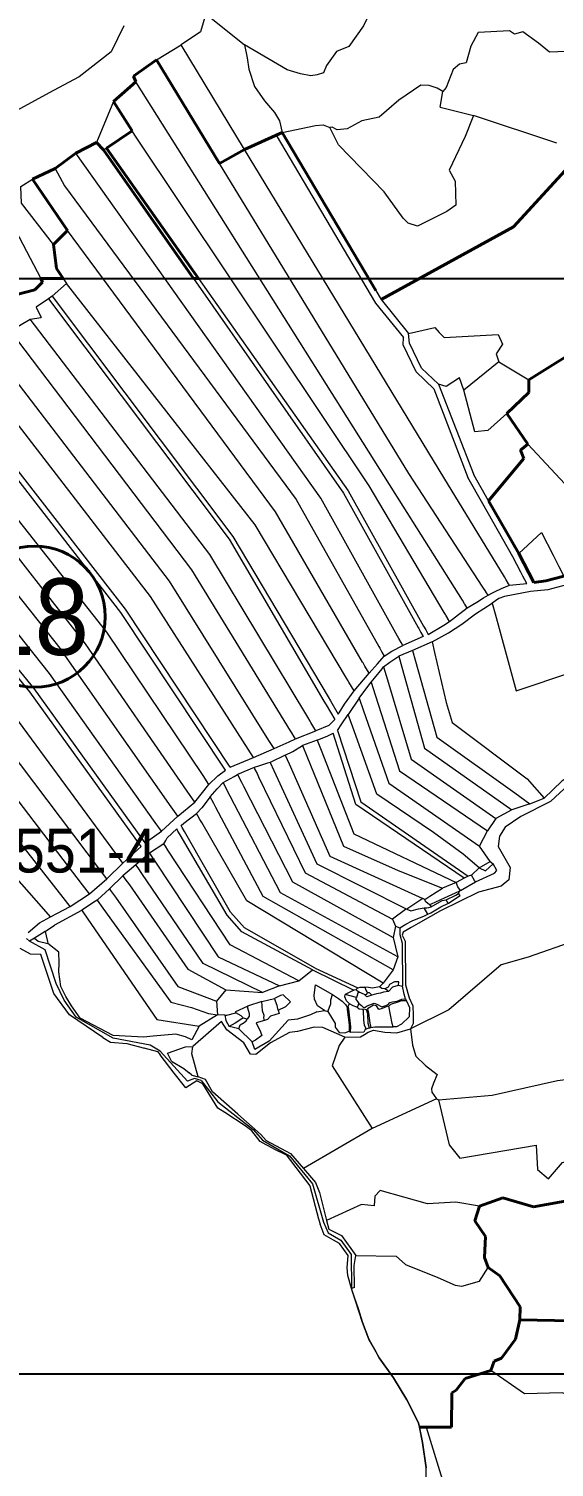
# Model space of a CAD drawing. Header units: metres. Extents: x 548568 to 557107, y 1817749 to 1829427.
# Drawn here: x 551503 to 551983, y 1821915 to 1823228 of the extents above; entities that cross this region are included whole.
import ezdxf
from ezdxf.enums import TextEntityAlignment as Align

# ---------------------------------------------------------------- set-up
doc = ezdxf.new("R2010")
doc.units = ezdxf.units.M
doc.header["$LTSCALE"] = 28
doc.linetypes.add('LONG_DASHED', pattern=[7.5, 6, -1.5])
for name, color, linetype, lineweight in [('10', 7, 'Continuous', 13), ('23', 7, 'Continuous', 13), ('32', 7, 'Continuous', 13), ('34', 7, 'LONG_DASHED', 40), ('47', 7, 'Continuous', 13), ('54', 7, 'Continuous', 25), ('63', 7, 'Continuous', 40)]:
    doc.layers.add(name, color=color, linetype=linetype, lineweight=lineweight)
doc.layers.add('55', color=7, linetype='Continuous')

msp = doc.modelspace()

# ---------------------------------------------------------------- linework, layer by layer
at = {"layer": '10'}
for p, q in [((551665.09, 1823241.73), (551700.35, 1823213.25)), ((551700.38, 1823117.8), (551642.48, 1823213.16)), ((551580.79, 1823161.68), (551601.14, 1823179.43)), ((551597.81, 1823134.93), (551580.79, 1823161.68)), ((551597.81, 1823134.93), (551580.79, 1823161.68)), ((551879.1, 1823156.53), (551881.39, 1823170.78)), ((551985.41, 1823123.64), (551909.51, 1823148.85)), ((551597.81, 1823134.93), (551574.49, 1823119)), ((551597.81, 1823134.93), (551574.49, 1823119)), ((551565.37, 1823124.28), (551546.41, 1823114.44)), ((551571.55, 1823117.33), (551565.37, 1823124.28)), ((551571.55, 1823117.33), (551565.37, 1823124.28)), ((551729.16, 1823130.92), (551700.38, 1823117.8)), ((551729.16, 1823130.92), (551700.38, 1823117.8)), ((551546.41, 1823114.44), (551527.64, 1823100.52)), ((551700.38, 1823117.8), (551677.63, 1823104.91)), ((551527.64, 1823100.52), (551506.76, 1823090.65)), ((551993.27, 1823098.69), (551945.87, 1823047)), ((551538.65, 1823043.66), (551526.03, 1823030.88)), ((551945.87, 1823047), (551825.17, 1822980.67)), ((551960.03, 1822907.62), (552037.37, 1822956.09)), ((551960.03, 1822907.62), (552037.45, 1822956.07)), ((551932.7, 1822923.82), (551960.03, 1822907.62)), ((551956.16, 1822852.11), (551939.87, 1822876.77)), ((552005.36, 1822799.06), (551959, 1822848.64)), ((551950.71, 1822748.82), (551923.23, 1822797.15)), ((551926.56, 1822703.69), (551929.26, 1822693.79)), ((551871.58, 1822668.32), (551873.85, 1822658.47)), ((551841.17, 1822655.18), (551843.97, 1822645.15)), ((551853.79, 1822660.48), (551856.5, 1822650.75)), ((551827.19, 1822645.48), (551830.77, 1822633.65)), ((551816.06, 1822631.62), (551819.73, 1822619.9)), ((551804.98, 1822616.77), (551808.93, 1822605.43)), ((551708.44, 1822562.8), (551703.61, 1822570.37)), ((551727.39, 1822570.83), (551722.68, 1822578.37)), ((551753.36, 1822573.71), (551757.39, 1822563.8)), ((551766.73, 1822578.43), (551770.3, 1822569.32)), ((551723.66, 1822558.12), (551727.03, 1822550.82)), ((551737.63, 1822564.92), (551741.18, 1822556.87)), ((551667.86, 1822538.11), (551662.48, 1822546.13)), ((551654.91, 1822522.06), (551648.04, 1822531.99)), ((551639.59, 1822509.01), (551633.46, 1822517.73)), ((551624.49, 1822495.52), (551618.87, 1822503.44)), ((551589.19, 1822466.22), (551583.65, 1822473.76)), ((551574.64, 1822451.93), (551568.86, 1822459.55)), ((551900.91, 1822452.57), (551893.67, 1822448.47)), ((551907.52, 1822455.22), (551904.51, 1822454.28)), ((551558.95, 1822438.12), (551552.45, 1822446.59)), ((551893.67, 1822448.47), (551881.24, 1822443.47)), ((551541.19, 1822426.7), (551534.83, 1822434.8)), ((551565.71, 1822432.51), (551571.06, 1822425.12)), ((551863.2, 1822433.9), (551848.51, 1822424.24)), ((551865, 1822433.13), (551863.2, 1822433.9)), ((551867.7, 1822419.76), (551864.41, 1822425.33)), ((551869.32, 1822428.41), (551870.79, 1822426.47)), ((551523.19, 1822417.26), (551517, 1822424.27)), ((551835.61, 1822415.06), (551838.11, 1822408.66)), ((551838.11, 1822408.66), (551836.11, 1822398.43)), ((551838.11, 1822408.66), (551842.19, 1822407.08)), ((551836.11, 1822398.43), (551840.41, 1822380.65)), ((551840.41, 1822380.65), (551836.13, 1822368.95)), ((551836.13, 1822368.95), (551827.04, 1822356.56)), ((551683.35, 1822350.58), (551674.7, 1822340.3)), ((551683.35, 1822350.58), (551716.76, 1822348.17)), ((551732.46, 1822354.15), (551716.76, 1822348.17)), ((551800.06, 1822350.44), (551792.32, 1822346.29)), ((551802.6, 1822343.66), (551792.32, 1822346.29)), ((551810.02, 1822346.48), (551805.09, 1822348.53)), ((551827.04, 1822356.56), (551823.5, 1822353.19)), ((551841.08, 1822354.77), (551844.48, 1822353.89)), ((551674.7, 1822340.3), (551675.79, 1822327.72)), ((551716.2, 1822339.8), (551727.6, 1822342.63)), ((551875.65, 1822250.98), (551816.79, 1822224.02)), ((551875.65, 1822250.98), (551877.56, 1822250.33)), ((551816.79, 1822224.02), (551754.13, 1822187.62)), ((551860.15, 1821951.4), (551866.36, 1821951.4))]:
    msp.add_line(p, q, dxfattribs=at)
for points in [[(551971.72, 1823266.29), (551967.73, 1823267.86), (551953.73, 1823275.73), (551935.27, 1823272.79), (551906.99, 1823263.74), (551899.73, 1823259.04), (551876.54, 1823246.49), (551858.76, 1823240.37), (551851.06, 1823239.4), (551845.96, 1823240.11), (551838.5, 1823238.13), (551825.69, 1823244.19), (551817, 1823244.42), (551812.07, 1823237.1), (551809.09, 1823230.71), (551795.69, 1823211.89), (551784.43, 1823207.23), (551775.1, 1823194.43), (551772.63, 1823187.73), (551766.65, 1823186.03), (551760.82, 1823185.06), (551751.5, 1823186.7), (551739.3, 1823190.46), (551700.35, 1823213.25)], [(552001.94, 1823207.46), (551978.93, 1823206.69), (551968.81, 1823214.71), (551954.57, 1823225.18), (551946.89, 1823223.01), (551942.24, 1823226.19), (551913.74, 1823224.65), (551907.03, 1823212.03), (551902.78, 1823196.76), (551896.7, 1823195.52), (551890.86, 1823190.89), (551884.35, 1823174.42), (551881.39, 1823170.78)], [(551700.35, 1823213.25), (551702.8, 1823201.28), (551704.28, 1823191), (551709.41, 1823175.39), (551718.71, 1823162.3), (551727.64, 1823151.44), (551732.2, 1823144.04), (551734.65, 1823133.42)], [(551601.14, 1823179.43), (551598.9, 1823184.67), (551619.9, 1823199.47)], [(551700.38, 1823117.8), (551677.63, 1823104.91), (551619.9, 1823199.47)], [(551917.92, 1822718.29), (551850.38, 1822821.96), (551677.63, 1823104.91), (551619.9, 1823199.47)], [(551899.34, 1822706.24), (551838.07, 1822803.75), (551601.14, 1823179.43)], [(551881.39, 1823170.78), (551876.15, 1823173.82), (551868.87, 1823176.31), (551861.29, 1823176.38), (551841.23, 1823162.86), (551823.32, 1823147.33), (551807.43, 1823144.05), (551794.11, 1823136.72), (551784.85, 1823135.84), (551780.39, 1823138.22), (551778.39, 1823137.88)], [(551879.1, 1823156.53), (551909.51, 1823148.85), (551901.81, 1823129.57)], [(551882.71, 1822695.15), (551814.28, 1822810.75), (551600.15, 1823130.79), (551597.81, 1823134.93)], [(551734.65, 1823133.42), (551765.25, 1823139.52), (551772.14, 1823140.15), (551778.39, 1823137.88)], [(551893.23, 1823067.07), (551885.22, 1823061.18), (551858.26, 1823047.78), (551849.82, 1823050.47), (551845.15, 1823054.97), (551827.91, 1823079.03), (551786.24, 1823121.99), (551778.39, 1823137.88)], [(551901.81, 1823129.57), (551887.12, 1823098.93), (551892.84, 1823088.86), (551893.23, 1823067.07)], [(551840.13, 1822673.45), (551769.94, 1822799.53), (551546.41, 1823114.44)], [(551937.71, 1822727.52), (551882.21, 1822818.35), (551700.38, 1823117.8)], [(551527.64, 1823100.52), (551536.06, 1823084.56), (551747.39, 1822798.35), (551822.98, 1822664.01), (551823.89, 1822662.39), (551825.86, 1822658.9), (551827.91, 1822655.25)], [(551825.17, 1822980.67), (551945.87, 1823047), (551993.27, 1823098.69)], [(551506.76, 1823090.65), (551521.23, 1823069.07), (551538.65, 1823043.66)], [(551506.76, 1823090.65), (551521.23, 1823069.07), (551538.65, 1823043.66)], [(551808.19, 1822649.71), (551728.55, 1822786.98), (551538.65, 1823043.66), (551526.03, 1823030.88)], [(551793.61, 1822635.1), (551710.1, 1822775), (551537.7, 1822995.52)], [(551742.24, 1822587.13), (551652.26, 1822734.01), (551486.85, 1822952.31)], [(551758.07, 1822599.51), (551668.64, 1822748.1), (551504.71, 1822962.97)], [(551850.1, 1822949.81), (551856.64, 1822951.18), (551873.99, 1822955.14), (551878.2, 1822950.66), (551882.52, 1822946.18), (551932.03, 1822948.79)], [(551662.48, 1822546.13), (551574.67, 1822676.99), (551439.35, 1822848.54), (551370.01, 1822941.39)], [(551703.61, 1822570.37), (551614.63, 1822709.83), (551434.25, 1822943.18)], [(551722.68, 1822578.37), (551631.97, 1822723.7), (551463.93, 1822942.91)], [(551932.03, 1822948.79), (551935.77, 1822940.11), (551930.13, 1822931.16), (551932.7, 1822923.82), (551900.47, 1822897.98)], [(551648.04, 1822531.99), (551555.13, 1822666.36), (551368.17, 1822906.32), (551351.29, 1822927.98)], [(551900.47, 1822897.98), (551896.55, 1822909.33), (551884.59, 1822901.34), (551877.41, 1822903.54)], [(551939.87, 1822876.77), (551922.64, 1822861.12), (551910.67, 1822859.93), (551900.47, 1822897.98)], [(551960.03, 1822907.62), (551959.97, 1822895.91), (551939.87, 1822876.77)], [(551939.87, 1822876.77), (551959.97, 1822895.91), (551960.03, 1822907.62)], [(551633.46, 1822517.73), (551536.23, 1822656.1), (551533.21, 1822660.86), (551356.73, 1822882.98)], [(551923.23, 1822797.15), (551955.4, 1822835.52), (551952.48, 1822843.34), (551959, 1822848.64), (551956.16, 1822852.11), (551939.87, 1822876.77)], [(551618.87, 1822503.44), (551522.41, 1822639.35), (551339.89, 1822868.76)], [(551583.65, 1822473.76), (551490.56, 1822600.35), (551285.79, 1822853.75)], [(551923.23, 1822797.15), (551955.4, 1822835.52), (551952.48, 1822843.34), (551959, 1822848.64), (551956.16, 1822852.11)], [(551552.45, 1822446.59), (551454.02, 1822574.89), (551444.66, 1822586.23), (551241.53, 1822834.17)], [(551568.86, 1822459.55), (551471.11, 1822588.46), (551461.7, 1822600.04), (551268.22, 1822838.54)], [(551534.83, 1822434.8), (551428.74, 1822569.9), (551220.41, 1822824.18)], [(551950.71, 1822748.82), (551971.61, 1822768.04), (551982.1, 1822747.44), (551983.91, 1822743.89), (551987.45, 1822736.92), (551991.89, 1822728.19)], [(551964.38, 1822722.31), (551959.78, 1822731.22), (551950.71, 1822748.82)], [(551942.34, 1822719.94), (551941.47, 1822721.37), (551939.38, 1822724.79), (551937.71, 1822727.52)], [(551922.73, 1822710.9), (551920.73, 1822713.98), (551920.64, 1822714.12), (551917.92, 1822718.29)], [(551903.75, 1822699.21), (551903.6, 1822699.45), (551903.43, 1822699.72), (551901.48, 1822702.83), (551901.3, 1822703.11), (551899.34, 1822706.24)], [(551887.65, 1822686.81), (551886.15, 1822689.34), (551885.91, 1822689.74), (551884.11, 1822692.78), (551883.88, 1822693.18), (551882.71, 1822695.15)], [(551929.26, 1822693.79), (551948.48, 1822623.42), (552000, 1822640.9)], [(551844.93, 1822664.84), (551843.3, 1822667.76), (551841.35, 1822671.26), (551840.13, 1822673.45)], [(551517, 1822424.27), (551409.67, 1822545.91), (551320.23, 1822660.62)], [(551814.03, 1822639.64), (551810.27, 1822646.12), (551808.56, 1822649.07), (551808.19, 1822649.71)], [(551856.5, 1822650.75), (551875.84, 1822581.28), (551947.27, 1822530.49), (551961, 1822520.44)], [(551873.85, 1822658.47), (551884.35, 1822612.9), (551889.91, 1822594.75), (551958.58, 1822543.31), (551974.03, 1822525.45)], [(551843.97, 1822645.15), (551864.63, 1822571.21), (551944.49, 1822514.8)], [(551800.59, 1822623.42), (551795.73, 1822631.56), (551795.05, 1822632.69), (551793.61, 1822635.1)], [(551830.77, 1822633.65), (551852.68, 1822561.15), (551929.95, 1822507.02)], [(551819.73, 1822619.9), (551822.73, 1822610.35), (551841.82, 1822550.48), (551922.14, 1822495.69)], [(551765.57, 1822587.04), (551760.91, 1822594.79), (551760.19, 1822595.98), (551758.07, 1822599.51)], [(551914.5, 1822462.09), (551900.1, 1822474.6), (551872.78, 1822494.17), (551821.23, 1822529.28), (551799.17, 1822590.5), (551795.04, 1822601.97)], [(551808.93, 1822605.43), (551832.01, 1822539.26), (551914.83, 1822481.69)], [(551746.85, 1822579.61), (551745.65, 1822581.57), (551743.5, 1822585.08), (551742.24, 1822587.13)], [(551741.18, 1822556.87), (551778.33, 1822472.72), (551863.2, 1822433.9)], [(551757.39, 1822563.8), (551790.78, 1822481.77), (551840.78, 1822459.62), (551881.24, 1822443.47)], [(551770.3, 1822569.32), (551800.22, 1822493.05), (551893.67, 1822448.47)], [(551694.05, 1822547.11), (551697.61, 1822540.13), (551698.44, 1822538.5), (551699.46, 1822536.5)], [(551709.04, 1822553.7), (551709.94, 1822551.84), (551711.79, 1822548.03), (551713.29, 1822544.94)], [(551713.29, 1822544.94), (551755.81, 1822457.42), (551835.61, 1822415.06)], [(551727.03, 1822550.82), (551766.35, 1822465.52), (551848.51, 1822424.24)], [(551840.41, 1822380.65), (551733.31, 1822439.15), (551687.39, 1822527.26), (551685.51, 1822530.87), (551685.34, 1822531.2), (551680.81, 1822539.9)], [(551699.46, 1822536.5), (551744.04, 1822449.06), (551836.11, 1822398.43)], [(551836.13, 1822368.95), (551717.45, 1822435.94), (551674.27, 1822517.07), (551674.21, 1822517.18), (551672.3, 1822520.77), (551669.12, 1822526.76)], [(551827.04, 1822356.56), (551702.48, 1822431.72), (551661.28, 1822503.34), (551659.73, 1822506.04), (551657.71, 1822509.54), (551656.62, 1822511.44)], [(551749.98, 1822358.94), (551687.21, 1822391.66), (551630.43, 1822478.09), (551628.11, 1822481.63), (551626.7, 1822483.77)], [(551716.76, 1822348.17), (551662.48, 1822374.54), (551606.62, 1822456.95), (551603.25, 1822461.92), (551601.25, 1822464.86)], [(551613.59, 1822475.32), (551615.76, 1822472.05), (551618.43, 1822468.01)], [(551618.43, 1822468.01), (551676.21, 1822380.83), (551732.46, 1822354.15)], [(551907.52, 1822455.22), (551914.5, 1822462.09), (551924.67, 1822467.66)], [(551914.5, 1822462.09), (551920.39, 1822459.21), (551927.41, 1822465.71)], [(551589.43, 1822454.69), (551591.25, 1822452.08), (551595.23, 1822446.35)], [(551911.22, 1822449.26), (551910.25, 1822450.4), (551907.52, 1822455.22)], [(551577.03, 1822442.84), (551578.02, 1822441.42), (551582.47, 1822435.09)], [(551595.23, 1822446.35), (551648.63, 1822369.58), (551683.35, 1822350.58)], [(551865, 1822433.13), (551869.61, 1822435.96), (551881.24, 1822443.47)], [(551896.58, 1822440.73), (551892.65, 1822438.89), (551882.75, 1822434.35), (551870.93, 1822428.81), (551869.32, 1822428.41)], [(551884.41, 1822432.82), (551893.17, 1822436.98), (551895.81, 1822438.63)], [(551897.58, 1822441.22), (551895.18, 1822444.57), (551893.67, 1822448.47)], [(551571.06, 1822425.12), (551633.21, 1822339.23), (551651.87, 1822334.44), (551667.62, 1822329.1), (551675.79, 1822327.72)], [(551582.47, 1822435.09), (551639.56, 1822353.72), (551674.7, 1822340.3)], [(551848.51, 1822424.24), (551852.32, 1822422.75), (551859.08, 1822424.65), (551864.41, 1822425.33)], [(551864.41, 1822425.33), (551866.93, 1822425.5), (551868.78, 1822425.91), (551870.79, 1822426.47)], [(551869.32, 1822428.41), (551868.03, 1822428.97), (551865.62, 1822431.19), (551865, 1822433.13)], [(551870.79, 1822426.47), (551880.92, 1822432.23), (551884.41, 1822432.82)], [(551886.57, 1822429.81), (551886.07, 1822430.17), (551884.41, 1822432.82)], [(551551.96, 1822423.21), (551552.2, 1822422.86), (551557.47, 1822415.17)], [(551557.47, 1822415.17), (551620.24, 1822323.58), (551658.95, 1822317.58)], [(551848.51, 1822424.24), (551847.31, 1822423.95), (551835.61, 1822415.06)], [(551518.44, 1822403.97), (551519.27, 1822400.01), (551520.37, 1822394.76), (551520.87, 1822392.79)], [(552034.62, 1822388.82), (552002.76, 1822395.73), (551959.4, 1822380.4), (551934.65, 1822373.48), (551886.77, 1822332.26), (551851.97, 1822314.91)], [(551732.46, 1822354.15), (551749.98, 1822358.94), (551762.46, 1822368.77)], [(551773.49, 1822331.71), (551767.11, 1822336.14), (551764.42, 1822342.2), (551764.02, 1822345.63), (551765.26, 1822355.07), (551780.62, 1822346.34)], [(551776.39, 1822330.82), (551779.26, 1822337.73), (551779.24, 1822341.36), (551780.62, 1822346.34)], [(551780.62, 1822346.34), (551786.33, 1822342.58), (551789.53, 1822340.16), (551792.64, 1822337.3), (551794.23, 1822334.9), (551794.09, 1822332.74), (551795.97, 1822318.7), (551796.02, 1822312.89)], [(551796.36, 1822337.85), (551793.59, 1822340.64), (551791.82, 1822344.07), (551792.32, 1822346.29)], [(551805.09, 1822348.53), (551803.55, 1822349.34), (551802.36, 1822350.53)], [(551805.09, 1822348.53), (551803.92, 1822347.54), (551802.6, 1822343.66)], [(551803.7, 1822352.57), (551805.99, 1822352.9), (551810.23, 1822353.07)], [(551810.02, 1822346.48), (551812.02, 1822346.79), (551812.64, 1822348.08)], [(551816.67, 1822345.75), (551811.93, 1822344.18), (551810.02, 1822346.48)], [(551823.5, 1822353.19), (551817.22, 1822352.09), (551813.52, 1822352.63), (551810.23, 1822353.07)], [(551810.23, 1822353.07), (551811.2, 1822350.39), (551812.07, 1822348.64), (551812.64, 1822348.08)], [(551812.64, 1822348.08), (551814.27, 1822348.07), (551816.67, 1822345.75)], [(551831.75, 1822349.19), (551827.13, 1822348.44), (551824.39, 1822347.66), (551820.89, 1822347.03), (551816.67, 1822345.75)], [(551828.61, 1822351.54), (551825.77, 1822351.84), (551823.5, 1822353.19)], [(551841.08, 1822354.77), (551841.27, 1822357.8), (551837.24, 1822357.81), (551832.77, 1822355.58), (551831.66, 1822353.08), (551828.61, 1822351.54)], [(551831.75, 1822349.19), (551830.83, 1822350.1), (551828.61, 1822351.54)], [(551831.75, 1822349.19), (551835.91, 1822353.2), (551841.08, 1822354.77)], [(551692.39, 1822329.58), (551692.5, 1822330.79), (551703.19, 1822335.74)], [(551703.19, 1822335.74), (551703.04, 1822334.22), (551704.67, 1822329), (551704.53, 1822326.67), (551702.66, 1822323.9)], [(551718.61, 1822322.56), (551718.09, 1822325.02), (551718.24, 1822327.25), (551716.94, 1822331.3), (551716.2, 1822339.8), (551703.19, 1822335.74)], [(551731.15, 1822331.89), (551737.98, 1822335.37), (551742.26, 1822339.73), (551735.77, 1822345.9), (551733.18, 1822345.44), (551727.6, 1822342.63)], [(551731.15, 1822331.89), (551730.32, 1822336.27), (551727.6, 1822342.63)], [(551797.12, 1822312.01), (551797.56, 1822316.95), (551795.65, 1822332.93), (551794.86, 1822335.63), (551796.36, 1822337.85)], [(551802.97, 1822334.66), (551799.67, 1822335.98), (551796.36, 1822337.85)], [(551802.6, 1822343.66), (551801.56, 1822342.24), (551803.42, 1822339.93), (551804.81, 1822338.14)], [(551836.07, 1822316.73), (551835.3, 1822319.74), (551832.03, 1822335.64)], [(551682.38, 1822327.45), (551684.37, 1822327.62), (551692.39, 1822329.58)], [(551699.39, 1822324.68), (551698.06, 1822323.98), (551691.76, 1822320.29), (551686.43, 1822317.05)], [(551699.39, 1822324.68), (551697.43, 1822326.88), (551692.39, 1822329.58)], [(551695.31, 1822314.93), (551696.34, 1822318.54), (551700.04, 1822320.93), (551701.86, 1822322.26), (551702.66, 1822323.9)], [(551702.66, 1822323.9), (551700.81, 1822324.31), (551699.39, 1822324.68)], [(551718.61, 1822322.56), (551711.08, 1822320.37), (551715.07, 1822312.25), (551716.15, 1822308.96), (551710.37, 1822304.79), (551707.28, 1822303.05)], [(551731.15, 1822331.89), (551732.15, 1822329), (551724.23, 1822326.42), (551721.29, 1822323.53), (551718.61, 1822322.56)], [(551808.47, 1822332.55), (551808.63, 1822331.62), (551808.94, 1822322.92), (551809.7, 1822318.36), (551810.93, 1822316.3), (551810.66, 1822314.31)], [(551791.82, 1822307.44), (551786.94, 1822299.75), (551780.31, 1822281.37), (551816.79, 1822224.02)], [(551851.97, 1822314.91), (551853.63, 1822300.2), (551856.77, 1822290.12), (551865.51, 1822281.51), (551876.18, 1822273.29), (551872.92, 1822265.48), (551871.14, 1822260.17), (551871.42, 1822257.29), (551875.65, 1822250.98)], [(551658.09, 1822271.17), (551652.35, 1822292.22), (551653.19, 1822298.96)], [(551877.56, 1822250.33), (551926.35, 1822254.34), (551986.08, 1822267.93), (552017.17, 1822271.88), (552080.07, 1822288.36), (552092.85, 1822301.36)], [(551877.56, 1822250.33), (551887.08, 1822208.95), (551897.01, 1822197.02), (551966.52, 1822208.9), (551967.81, 1822186.5), (551977.96, 1822178.11), (551990.61, 1822192.9), (552006.92, 1822197.16)], [(551915.06, 1822153.13), (551893.41, 1822156.67), (551867.42, 1822155.21), (551824.34, 1822167.33), (551819.48, 1822162.26), (551818.75, 1822153.37), (551807.13, 1822154.66), (551775.37, 1822139.94)], [(551922.8, 1822097.02), (551919.43, 1822106.34), (551920.51, 1822125.44), (551910.6, 1822139.57), (551915.06, 1822153.13)], [(551922.8, 1822097.02), (551919.43, 1822106.34), (551920.51, 1822125.44), (551910.6, 1822139.57), (551915.06, 1822153.13)], [(551915.06, 1822153.13), (551936.13, 1822160.82), (551964.25, 1822152.6), (552011.72, 1822160.96), (552052.32, 1822151.88)], [(551915.06, 1822153.13), (551936.13, 1822160.82), (551964.25, 1822152.6), (552011.72, 1822160.96), (552052.32, 1822151.88)], [(551802.11, 1822108.12), (551838.75, 1822107.33), (551847.34, 1822099.86), (551876.88, 1822088.01), (551892.68, 1822081.01), (551898.65, 1822080.12), (551914.8, 1822084.66), (551922.8, 1822097.02)], [(551951.69, 1822049.41), (551952.06, 1822061.23), (551933.55, 1822089.4), (551922.8, 1822097.02)], [(551951.69, 1822049.41), (551952.06, 1822061.23), (551933.55, 1822089.4), (551922.8, 1822097.02)], [(551860.15, 1821951.4), (551859.34, 1821955.35), (551848.43, 1821976.25), (551836.29, 1821996.45), (551823.28, 1822014.67), (551819.3, 1822022.32), (551813.95, 1822031.65), (551808.21, 1822046.83), (551797.91, 1822077.87)], [(551925.25, 1822003.09), (551928.37, 1822011.72), (551935.1, 1822014.27), (551947.68, 1822031.61), (551951.69, 1822049.41)], [(551925.25, 1822003.09), (551928.37, 1822011.72), (551935.1, 1822014.27), (551947.68, 1822031.61), (551951.69, 1822049.41)], [(552197.38, 1822026.9), (552142.34, 1822038.99), (552089.29, 1822043.95), (552037.47, 1822047.53), (551951.69, 1822049.41)], [(552197.38, 1822026.9), (552142.34, 1822038.99), (552089.29, 1822043.95), (552037.47, 1822047.53), (551951.69, 1822049.41)], [(551925.25, 1822003.09), (551901.76, 1821995.85), (551893.48, 1821985.07), (551889.58, 1821982.85), (551889.44, 1821951.41), (551860.15, 1821951.4)], [(551925.25, 1822003.09), (551901.76, 1821995.85), (551893.48, 1821985.07), (551889.58, 1821982.85), (551889.44, 1821951.41), (551866.36, 1821951.4)], [(552032.36, 1821968.47), (551990.54, 1821982.8), (551956.12, 1821981.74), (551925.25, 1822003.09)], [(551842.1, 1821778.94), (551855, 1821814.46), (551862.15, 1821848.17), (551865.76, 1821878.66), (551866.34, 1821914.19), (551862.98, 1821937.5), (551860.15, 1821951.4)], [(551866.36, 1821951.4), (551895.26, 1821857.27), (551913.04, 1821853.38)]]:
    msp.add_lwpolyline(points, dxfattribs=at)
at = {"layer": '23'}
for p, q in [((551734.65, 1823133.42), (551729.16, 1823130.92)), ((551734.65, 1823133.42), (551729.16, 1823130.92)), ((551729.16, 1823130.92), (551820.01, 1822977.61)), ((551734.65, 1823133.42), (551825.17, 1822980.67)), ((551574.49, 1823119), (551571.55, 1823117.33)), ((551653.67, 1823000), (551571.55, 1823117.33)), ((551653.67, 1823000), (551571.55, 1823117.33)), ((551574.49, 1823119), (551658.42, 1823000)), ((551574.49, 1823119), (551658.42, 1823000)), ((551820.01, 1822977.61), (551845.43, 1822946.04)), ((551873.27, 1822899.2), (551904.3, 1822818.41)), ((551877.41, 1822903.54), (551909.89, 1822820.6)), ((551964.38, 1822722.31), (551950.71, 1822748.82)), ((551942.34, 1822719.94), (551958.05, 1822721.49)), ((551871.58, 1822668.32), (551853.79, 1822660.48)), ((551853.79, 1822660.48), (551841.17, 1822655.18)), ((551800.59, 1822623.42), (551814.03, 1822639.64)), ((551804.98, 1822616.77), (551795.04, 1822601.97)), ((551746.85, 1822579.61), (551765.57, 1822587.04)), ((551708.44, 1822562.8), (551727.39, 1822570.83)), ((551766.73, 1822578.43), (551753.36, 1822573.71)), ((551687.3, 1822553.9), (551708.44, 1822562.8)), ((551737.63, 1822564.92), (551723.66, 1822558.12)), ((551709.04, 1822553.7), (551694.05, 1822547.11)), ((551589.19, 1822466.22), (551605.94, 1822481.51)), ((551626.7, 1822483.77), (551613.59, 1822475.32)), ((551626.7, 1822483.77), (551628.39, 1822486.91)), ((551574.64, 1822451.93), (551589.19, 1822466.22)), ((551601.25, 1822464.86), (551589.43, 1822454.69)), ((551613.59, 1822475.32), (551601.25, 1822464.86)), ((551558.95, 1822438.12), (551574.64, 1822451.93)), ((551589.43, 1822454.69), (551577.03, 1822442.84)), ((551904.51, 1822454.28), (551900.91, 1822452.57)), ((551523.19, 1822417.26), (551541.19, 1822426.7)), ((551541.19, 1822426.7), (551558.95, 1822438.12)), ((551762.46, 1822368.77), (551800.06, 1822350.44)), ((551764.94, 1822370.42), (551803.7, 1822352.57)), ((551802.36, 1822350.53), (551800.06, 1822350.44))]:
    msp.add_line(p, q, dxfattribs=at)
for points in [[(551734.65, 1823133.42), (551825.17, 1822980.67), (551850.1, 1822949.81)], [(551653.67, 1823000), (551790.84, 1822804.01), (551858.82, 1822681.44), (551859.38, 1822680.42), (551861.33, 1822676.93)], [(551658.42, 1823000), (551795.1, 1822806.19), (551863.86, 1822682.7), (551865.81, 1822679.2)], [(551521.48, 1822981.54), (551686.35, 1822762.01), (551772.8, 1822614.25), (551774.89, 1822610.68)], [(551524.77, 1822983.79), (551689.65, 1822764.33), (551776.64, 1822618.1), (551778.75, 1822614.55)], [(551873.27, 1822899.2), (551857.09, 1822914.63), (551845.1, 1822939.29), (551845.43, 1822946.04)], [(551877.41, 1822903.54), (551862.01, 1822918.23), (551850.97, 1822940.95), (551850.1, 1822949.81)], [(551683.13, 1822551.13), (551587.6, 1822695.06), (551400.21, 1822936.39)], [(551687.3, 1822553.9), (551591.66, 1822697.98), (551406.16, 1822936.89)], [(551605.94, 1822481.51), (551504.28, 1822622.5), (551299.96, 1822872.74)], [(551609.81, 1822484.69), (551508.24, 1822625.54), (551329.8, 1822844.09), (551303.12, 1822876.77)], [(551950.71, 1822748.82), (551923.23, 1822797.15), (551909.89, 1822820.6)], [(551958.05, 1822721.49), (551954.52, 1822728.34), (551952.69, 1822731.89), (551945.49, 1822745.85), (551918.01, 1822794.18), (551904.3, 1822818.41)], [(551964.38, 1822722.31), (551975.59, 1822724.1), (552000, 1822730.22)], [(551964.38, 1822722.31), (551975.59, 1822724.1), (551991.89, 1822728.19), (552000, 1822730.22)], [(551922.73, 1822710.9), (551926.73, 1822712.98), (551929.3, 1822714.32)], [(552000, 1822721.95), (551977.16, 1822715.8), (551961.52, 1822714.19), (551937.64, 1822709.69), (551932.45, 1822707.72), (551926.56, 1822703.69)], [(551929.3, 1822714.32), (551934.96, 1822716.92), (551942.34, 1822719.94)], [(551871.58, 1822668.32), (551886.65, 1822676.58), (551898.92, 1822684.4), (551911.36, 1822693.9), (551926.56, 1822703.69)], [(551903.75, 1822699.21), (551912.4, 1822704.54), (551918.52, 1822708.31), (551922.73, 1822710.9)], [(551887.65, 1822686.81), (551893.15, 1822691.08), (551903.75, 1822699.21)], [(551861.33, 1822676.93), (551863.45, 1822673.1), (551844.93, 1822664.84)], [(551865.81, 1822679.2), (551868.13, 1822675.03), (551882.38, 1822683.48), (551887.65, 1822686.81)], [(551827.91, 1822655.25), (551834.96, 1822659.87), (551844.93, 1822664.84)], [(551814.03, 1822639.64), (551821.68, 1822648.15), (551827.91, 1822655.25)], [(551827.19, 1822645.48), (551832.93, 1822649.76), (551841.17, 1822655.18)], [(551816.06, 1822631.62), (551819, 1822635.07), (551826.07, 1822643.69), (551827.19, 1822645.48)], [(551778.75, 1822614.55), (551786.02, 1822602.32), (551786.69, 1822603.34), (551791.73, 1822611.41), (551800.59, 1822623.42)], [(551804.98, 1822616.77), (551806.49, 1822618.9), (551816.06, 1822631.62)], [(551774.89, 1822610.68), (551782.73, 1822597.28), (551777.25, 1822592.06), (551765.57, 1822587.04)], [(551785.13, 1822587.37), (551789.19, 1822593.58), (551795.04, 1822601.97)], [(551766.73, 1822578.43), (551776.35, 1822582.46), (551781.39, 1822584.85)], [(551900.91, 1822452.57), (551801.93, 1822519.88), (551781.39, 1822584.85)], [(551785.13, 1822587.37), (551806.72, 1822522.29), (551904.51, 1822454.28)], [(551727.39, 1822570.83), (551741.02, 1822576.98), (551746.85, 1822579.61)], [(551737.63, 1822564.92), (551744.48, 1822568.11), (551753.36, 1822573.71)], [(551723.66, 1822558.12), (551721.23, 1822557.39), (551713.04, 1822554.91), (551709.04, 1822553.7)], [(551667.86, 1822538.11), (551675.89, 1822546.01), (551683.13, 1822551.13)], [(551680.81, 1822539.9), (551690.8, 1822545.21), (551694.05, 1822547.11)], [(551609.81, 1822484.69), (551624.49, 1822495.52), (551639.59, 1822509.01), (551654.91, 1822522.06), (551667.86, 1822538.11)], [(551669.12, 1822526.76), (551675.53, 1822534.23), (551680.81, 1822539.9)], [(551669.12, 1822526.76), (551661.34, 1822516.71), (551656.62, 1822511.44)], [(551642.49, 1822500.53), (551644.86, 1822502.77), (551656.62, 1822511.44)], [(551628.39, 1822486.91), (551629.75, 1822489.44), (551638.52, 1822497.43)], [(551762.46, 1822368.77), (551697.99, 1822403.54), (551684.57, 1822418.69), (551641.63, 1822492.11), (551639.59, 1822495.6), (551638.52, 1822497.43)], [(551764.94, 1822370.42), (551700.33, 1822407.23), (551687.73, 1822421.4), (551645.57, 1822495.14), (551643.56, 1822498.66), (551642.49, 1822500.53)], [(551577.03, 1822442.84), (551566.03, 1822432.8), (551565.71, 1822432.51)], [(551565.71, 1822432.51), (551564.27, 1822431.54), (551551.96, 1822423.21)], [(551502.82, 1822403.05), (551513.32, 1822411.62), (551523.19, 1822417.26)], [(551518.44, 1822403.97), (551526.99, 1822409.7), (551527.25, 1822409.84), (551551.96, 1822423.21)], [(551518.44, 1822403.97), (551508.49, 1822397.78), (551503.97, 1822394.91)], [(551802.36, 1822350.53), (551803.03, 1822351.81), (551803.7, 1822352.57)], [(551802.97, 1822334.66), (551804.13, 1822335.85), (551804.81, 1822338.14)], [(551808.47, 1822332.55), (551805.12, 1822332.95), (551802.97, 1822334.66)], [(551804.81, 1822338.14), (551807.15, 1822336.3), (551809, 1822334.6), (551810.62, 1822334.7), (551812.28, 1822336.13), (551818.64, 1822338.36), (551821.3, 1822337.42), (551825.76, 1822335.16), (551829.38, 1822336.3), (551831.5, 1822337.3), (551833, 1822338.91), (551835.57, 1822339.5), (551839.67, 1822340.21), (551844.09, 1822342.12), (551847.39, 1822342.32)], [(551832.03, 1822335.64), (551829.83, 1822335.13), (551826.02, 1822333.44), (551823.07, 1822332.77), (551820.98, 1822335.93), (551818.07, 1822336.71), (551812.81, 1822333.26), (551813.7, 1822329.15), (551814.75, 1822320.19), (551815.64, 1822316.35)], [(551848.19, 1822340.58), (551843.82, 1822340.51), (551840.29, 1822339.36), (551833.72, 1822337.14), (551832.03, 1822335.64)], [(551814.41, 1822315.75), (551813.34, 1822319.98), (551812.82, 1822328.81), (551811.83, 1822332.38), (551809.66, 1822332.82), (551808.47, 1822332.55)]]:
    msp.add_lwpolyline(points, dxfattribs=at)
at = {"layer": '32'}
for p, q in [((551619.9, 1823199.47), (551642.48, 1823213.16)), ((551660.05, 1823225.22), (551642.48, 1823213.16)), ((551580.79, 1823161.68), (551601.14, 1823179.43)), ((551580.79, 1823161.68), (551565.37, 1823124.28)), ((551565.37, 1823124.28), (551546.41, 1823114.44)), ((551546.41, 1823114.44), (551527.64, 1823100.52)), ((551458.96, 1823105.44), (551514.32, 1823000)), ((551527.64, 1823100.52), (551506.76, 1823090.65)), ((551524.77, 1822983.79), (551537.7, 1822995.52)), ((551534.76, 1823000), (551537.7, 1822995.52)), ((551524.77, 1822983.79), (551521.48, 1822981.54)), ((551961, 1822520.44), (551944.49, 1822514.8)), ((551961, 1822520.44), (551974.03, 1822525.45)), ((551929.95, 1822507.02), (551922.14, 1822495.69)), ((551944.49, 1822514.8), (551929.95, 1822507.02)), ((551924.67, 1822467.66), (551927.41, 1822465.71)), ((551895.81, 1822438.63), (551896.58, 1822440.73)), ((551897.58, 1822441.22), (551896.58, 1822440.73)), ((551897.58, 1822441.22), (551911.22, 1822449.26)), ((551847.39, 1822342.32), (551848.19, 1822340.58)), ((551675.79, 1822327.72), (551658.95, 1822317.58)), ((551682.38, 1822327.45), (551675.79, 1822327.72)), ((551766.55, 1822330.58), (551773.49, 1822331.71)), ((551773.49, 1822331.71), (551776.39, 1822330.82)), ((551707.28, 1822303.05), (551695.31, 1822314.93)), ((551791.82, 1822307.44), (551772, 1822316.33)), ((551796.02, 1822312.89), (551797.12, 1822312.01)), ((551815.64, 1822316.35), (551814.41, 1822315.75)), ((551633.64, 1822285.41), (551645.01, 1822278.64)), ((551645.01, 1822278.64), (551649.85, 1822274.76)), ((551652.34, 1822272.76), (551649.85, 1822274.76)), ((551652.34, 1822272.76), (551658.09, 1822271.17)), ((551694.42, 1822237.16), (551671.13, 1822257.4)), ((551715.14, 1822218.56), (551694.42, 1822237.16)), ((551720.06, 1822213.07), (551715.14, 1822218.56)), ((551797.91, 1822077.87), (551794.81, 1822089.68)), ((551800.86, 1822078.73), (551797.91, 1822077.87))]:
    msp.add_line(p, q, dxfattribs=at)
for points in [[(551665.86, 1823251.71), (551665.09, 1823241.73), (551660.05, 1823225.22)], [(551590.14, 1823230.54), (551578.65, 1823206.89), (551549.47, 1823184.16), (551525.91, 1823171.61), (551460.77, 1823136.3), (551459.54, 1823125.58), (551466.75, 1823114.06)], [(551601.14, 1823179.43), (551598.9, 1823184.67), (551619.9, 1823199.47)], [(551526.03, 1823030.88), (551496.82, 1823068.74), (551496.23, 1823083.99), (551506.76, 1823090.65)], [(551534.76, 1823000), (551528.77, 1823009.11), (551526.03, 1823030.88)], [(551534.76, 1823000), (551528.77, 1823009.11), (551526.03, 1823030.88)], [(551514.32, 1823000), (551516.08, 1822996.64), (551509.05, 1822989.6), (551477.01, 1822981.28)], [(551514.32, 1823000), (551516.08, 1822996.64), (551509.05, 1822989.6), (551477.01, 1822981.28)], [(551521.48, 1822981.54), (551510.05, 1822973.79), (551514.61, 1822964.45)], [(551486.85, 1822952.31), (551504.71, 1822962.97), (551514.61, 1822964.45)], [(552000, 1822544.52), (551994.73, 1822544.03), (551990.05, 1822541.13), (551974.03, 1822525.45)], [(552000, 1822539.11), (551996.57, 1822538.07), (551979.79, 1822522.44), (551952.66, 1822508.95), (551938.37, 1822499.18), (551933.26, 1822490.77), (551931.94, 1822481.37), (551942.98, 1822462.41), (551941.67, 1822450.87), (551934.75, 1822445.26), (551913.97, 1822439.88), (551879.22, 1822422.69), (551870.11, 1822417.58), (551859, 1822411.15), (551852.44, 1822407.38), (551845.17, 1822403.26), (551844.31, 1822400.54), (551847.15, 1822395.14), (551847.33, 1822355.25), (551850.59, 1822343.32), (551854.01, 1822335.91), (551854.38, 1822327.39), (551854.47, 1822319.75), (551851.97, 1822314.91)], [(551924.67, 1822467.66), (551914.83, 1822481.69), (551922.14, 1822495.69)], [(551911.22, 1822449.26), (551928.51, 1822457.17), (551930.74, 1822459.6), (551927.41, 1822465.71)], [(551886.57, 1822429.81), (551897.15, 1822436.8), (551895.81, 1822438.63)], [(551867.7, 1822419.76), (551870.48, 1822420.86), (551875, 1822423.74), (551879.56, 1822426.51), (551886.57, 1822429.81)], [(551842.19, 1822407.08), (551847.56, 1822410.46), (551853.36, 1822413.56), (551864.83, 1822418.14), (551867.7, 1822419.76)], [(551842.19, 1822407.08), (551842.3, 1822401.08), (551844.29, 1822393.28), (551844.48, 1822353.89)], [(551570.97, 1822307.02), (551540.53, 1822327.91), (551526.29, 1822347.27), (551514.41, 1822382.79), (551504.94, 1822383.15), (551495.63, 1822388.29)], [(551508.49, 1822397.78), (551512.01, 1822395.03), (551520.87, 1822392.79)], [(551658.95, 1822317.58), (551652.28, 1822304.96), (551646.52, 1822307.59), (551637.61, 1822309.98), (551616.9, 1822308.44), (551608.12, 1822307.38), (551580.55, 1822308.86), (551550.28, 1822324.88), (551542.5, 1822335.9), (551537.37, 1822344.41), (551532.6, 1822353.77), (551530.93, 1822366.94), (551531.14, 1822375.37), (551530.9, 1822385.01), (551520.87, 1822392.79)], [(551847.39, 1822342.32), (551846.02, 1822346.72), (551844.48, 1822353.89)], [(551848.19, 1822340.58), (551851.13, 1822334.37), (551850.77, 1822325.87), (551843.59, 1822319.38), (551839, 1822316.91), (551836.07, 1822316.73)], [(551772, 1822316.33), (551763.92, 1822316.5), (551748.82, 1822312.44), (551741.56, 1822311.69), (551724.14, 1822302.17), (551710.6, 1822291.42), (551705.69, 1822291.87), (551699.73, 1822302.09), (551684.27, 1822314.22), (551679.36, 1822321.65), (551653.19, 1822298.96)], [(551682.38, 1822327.45), (551683.2, 1822322.58), (551686.43, 1822317.05)], [(551766.55, 1822330.58), (551760.56, 1822327.67), (551748.79, 1822323.76), (551740.25, 1822323), (551722.8, 1822303.64), (551709.65, 1822296.12), (551707.28, 1822303.05)], [(551776.39, 1822330.82), (551783.04, 1822319.8), (551783.08, 1822316.6), (551786.71, 1822311.8), (551792.03, 1822311.27), (551796.02, 1822312.89)], [(551570.97, 1822307.02), (551577.89, 1822302.92), (551592.93, 1822301.47), (551609.19, 1822297.28)], [(551695.31, 1822314.93), (551690.4, 1822316.12), (551686.43, 1822317.05)], [(551791.82, 1822307.44), (551806.19, 1822307.55), (551809.86, 1822309.89), (551813.19, 1822311.93), (551818.09, 1822313.73), (551828.48, 1822312.08), (551839.48, 1822311.23), (551851.97, 1822314.91)], [(551810.66, 1822314.31), (551809.31, 1822312.09), (551804.02, 1822311.56), (551797.12, 1822312.01)], [(551814.41, 1822315.75), (551812.99, 1822315.24), (551810.66, 1822314.31)], [(551815.64, 1822316.35), (551819.37, 1822316.84), (551836.07, 1822316.73)], [(551608.5, 1822297.58), (551620.99, 1822294.24), (551623.4, 1822291.13)], [(551633.64, 1822285.41), (551629.95, 1822292.91), (551646.46, 1822298.65), (551653.19, 1822298.96)], [(551726.49, 1822205.9), (551720.15, 1822209.11), (551714.53, 1822212.05), (551707.18, 1822222), (551700.82, 1822226.59), (551682.34, 1822238.7), (551676.05, 1822242.64), (551662.31, 1822264.83), (551656.97, 1822267.64), (551646.7, 1822261.2), (551636.25, 1822274.57), (551623.4, 1822291.13)], [(551671.13, 1822257.4), (551664.72, 1822268.71), (551658.09, 1822271.17)], [(551720.06, 1822213.07), (551742.36, 1822201.21), (551754.13, 1822187.62)], [(551726.49, 1822205.9), (551738.31, 1822199.91), (551760.15, 1822171.62), (551767.84, 1822141.41), (551769.55, 1822136.71)], [(551754.13, 1822187.62), (551765.26, 1822174.77), (551768.81, 1822165.61), (551775.37, 1822139.94)], [(551781.64, 1822122.13), (551773.1, 1822126.95), (551769.55, 1822136.71)], [(551775.37, 1822139.94), (551777.39, 1822132.04), (551788.93, 1822126.21), (551802.11, 1822108.12)], [(551794.81, 1822089.68), (551794.01, 1822096.84), (551794.88, 1822108.21), (551786.98, 1822119.11), (551781.64, 1822122.13)], [(551800.86, 1822078.73), (551800.43, 1822099.03), (551802.11, 1822108.12)]]:
    msp.add_lwpolyline(points, dxfattribs=at)
at = {"layer": '34'}
msp.add_line((551947.68, 1822031.61), (551935.1, 1822014.27), dxfattribs=at)
for points in [[(551477.01, 1822981.28), (551509.05, 1822989.6), (551516.08, 1822996.64), (551514.32, 1823000), (551534.76, 1823000), (551528.77, 1823009.11), (551526.03, 1823030.88), (551538.65, 1823043.66), (551506.76, 1823090.65), (551527.64, 1823100.52), (551546.41, 1823114.44), (551565.37, 1823124.28), (551571.55, 1823117.33), (551653.67, 1823000), (551658.42, 1823000), (551574.49, 1823119), (551597.81, 1823134.93), (551580.79, 1823161.68), (551601.14, 1823179.43), (551598.9, 1823184.67), (551619.9, 1823199.47), (551677.63, 1823104.91), (551700.38, 1823117.8), (551734.65, 1823133.42), (551825.17, 1822980.67), (551945.87, 1823047), (551993.27, 1823098.69)], [(552037.45, 1822956.07), (551960.03, 1822907.62), (551959.97, 1822895.91), (551939.87, 1822876.77), (551959, 1822848.64), (551952.48, 1822843.34), (551955.4, 1822835.52), (551923.23, 1822797.15), (551950.71, 1822748.82), (551964.38, 1822722.31), (551975.59, 1822724.1), (552000, 1822730.22)], [(552011.72, 1822160.96), (551964.25, 1822152.6), (551936.13, 1822160.82), (551915.06, 1822153.13), (551910.6, 1822139.57), (551920.51, 1822125.44), (551919.43, 1822106.34), (551922.8, 1822097.02), (551933.55, 1822089.4), (551952.06, 1822061.23), (551951.69, 1822049.41), (551947.68, 1822031.61), (551935.1, 1822014.27), (551928.37, 1822011.72), (551925.25, 1822003.09), (551901.76, 1821995.85), (551893.48, 1821985.07)], [(551951.69, 1822049.41), (552037.47, 1822047.53)], [(551893.48, 1821985.07), (551889.58, 1821982.85), (551889.44, 1821951.41), (551860.15, 1821951.4)]]:
    msp.add_lwpolyline(points, dxfattribs=at)
at = {"layer": '47'}
for points in [[(551528.29, 1822356.43), (551518.47, 1822387.02), (551503.97, 1822394.91), (551501.33, 1822397.44)], [(551660.94, 1822267.73), (551654.69, 1822269.58), (551648.2, 1822267.26), (551623.4, 1822294.62), (551614.36, 1822299.96), (551580.45, 1822306.42), (551546.6, 1822325.59), (551535.77, 1822341.1), (551528.29, 1822356.43)], [(551660.94, 1822267.73), (551676, 1822248.48), (551708.22, 1822222.97), (551716.77, 1822213.38), (551741.38, 1822199.14), (551762.4, 1822173.46), (551772.45, 1822138.35), (551776.63, 1822128.91), (551788.22, 1822122.11), (551797.8, 1822109.11), (551797.91, 1822077.87), (551798.33, 1822076.25), (551804.04, 1822059.77), (551808.21, 1822046.83), (551813.95, 1822031.65), (551823.28, 1822014.67), (551836.29, 1821996.45), (551848.43, 1821976.25), (551859.34, 1821955.35), (551862.98, 1821937.5), (551866.34, 1821914.19)]]:
    msp.add_lwpolyline(points, dxfattribs=at)
at = {"layer": '54'}
for p, q in [((551000, 1823000), (556000, 1823000)), ((551000, 1822000), (556000, 1822000))]:
    msp.add_line(p, q, dxfattribs=at)
at = {"layer": '63'}
msp.add_circle((551508.78, 1822691.25), 64.42, dxfattribs=at)

# ---------------------------------------------------------------- texts
at = {"layer": '34', "width": 0.95}
msp.add_text('18', height=70, dxfattribs=at).set_placement((551508.78, 1822656.25), align=Align.CENTER)
at = {"layer": '55', "width": 0.95}
msp.add_text('824551-4', height=40, dxfattribs=at).set_placement((551512.39, 1822457.66), align=Align.CENTER)

doc.saveas('drawing.dxf')
